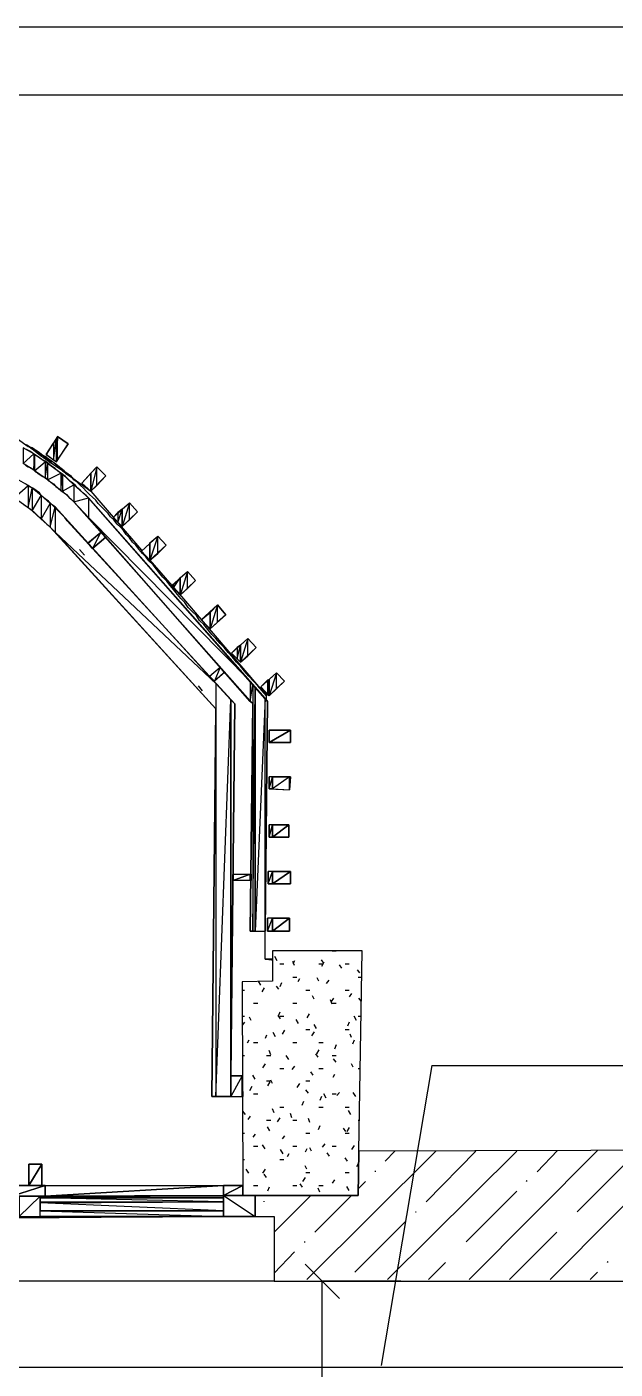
# Model space of a CAD drawing. Extents: x -3 to 1587, y 0 to 1122.
# Drawn here: x 421 to 536.2, y 859.6 to 1122.2 of the extents above; entities that cross this region are included whole.
import ezdxf

# ---------------------------------------------------------------- set-up
doc = ezdxf.new("R2010")
doc.units = 0
doc.layers.add('Page_1', color=7, linetype='CONTINUOUS')

msp = doc.modelspace()

# ---------------------------------------------------------------- linework, layer by layer
at = {"layer": 'Page_1', "color": 7}
for points in [[(0, 1122.2367), (1587.2, 1122.2367), (1587.2, -0.0033), (0, -0.0033)], [(55.36, 1108.9567), (1573.92, 1108.9567), (1573.92, 13.2767), (55.36, 13.2767)], [(427.04, 1042.0767), (424.8, 1038.5567), (426.88, 1037.1167), (429.12, 1040.6367)], [(434.72, 1036.1567), (431.84, 1032.9567), (433.6, 1031.3567), (436.48, 1034.3967)], [(441.12, 1029.1167), (437.92, 1026.2367), (439.68, 1024.4767), (442.72, 1027.3567)], [(446.72, 1022.5567), (443.52, 1019.6767), (445.12, 1017.9167), (448.32, 1020.7967)], [(452.48, 1015.6767), (449.44, 1012.9567), (451.04, 1011.0367), (454.08, 1013.9167)], [(458.4, 1009.1167), (455.2, 1006.2367), (456.96, 1004.4767), (460, 1007.1967)], [(464.32, 1002.5567), (461.12, 999.6767), (462.88, 997.9167), (465.92, 1000.7967)], [(469.92, 995.8367), (466.88, 993.1167), (468.48, 991.3567), (471.52, 994.2367)], [(472.64, 984.6367), (468.48, 984.6367), (468.48, 982.2367), (472.64, 982.2367)], [(472.64, 975.5167), (468.48, 975.5167), (468.48, 973.1167), (472.48, 972.9567)], [(472.32, 966.0767), (468.48, 966.0767), (468.48, 963.6767), (472.32, 963.6767)], [(472.64, 956.9567), (468.32, 956.9567), (468.32, 954.5567), (472.64, 954.5567)], [(472.48, 947.8367), (468.16, 947.8367), (468.16, 945.2767), (472.48, 945.2767)], [(469.12, 935.5167), (463.2, 935.3567), (463.36, 893.5967), (465.76, 893.5967), (485.92, 893.5967), (486.08, 902.2367), (486.72, 941.4367), (469.12, 941.4367)], [(424, 899.6767), (421.44, 899.6767), (421.44, 895.5167), (424, 895.5167)], [(424.64, 895.5167), (418.08, 895.5167), (418.08, 893.4367), (424.64, 893.4367)], [(423.68, 893.4367), (419.52, 893.4367), (419.52, 889.2767), (423.68, 889.2767)], [(463.36, 895.5167), (459.52, 895.5167), (459.52, 893.5967), (463.36, 893.5967)], [(465.76, 893.5967), (459.52, 893.5967), (459.52, 889.4367), (465.76, 889.4367)], [(459.52, 892.3167), (423.68, 892.1567), (423.68, 890.5567), (459.52, 890.5567)]]:
    msp.add_lwpolyline(points, close=True, dxfattribs=at)
for points in [[(419.2, 1041.5967), (421.28, 1040.1567)], [(468, 990.7167), (468, 991.3567), (466.24, 993.2767), (465.44, 994.2367), (464.48, 995.1967), (463.68, 996.1567), (462.88, 997.1167), (462.08, 997.9167), (461.28, 998.8767), (460.48, 999.8367), (459.68, 1000.7967), (458.88, 1001.5967), (458.08, 1002.5567), (457.28, 1003.3567), (456.48, 1004.3167), (455.68, 1005.2767), (454.88, 1006.0767), (454.24, 1007.0367), (453.44, 1007.8367), (452.64, 1008.6367), (452, 1009.5967), (451.2, 1010.3967), (450.56, 1011.1967), (449.76, 1012.1567), (449.12, 1012.9567), (448.48, 1013.7567), (447.68, 1014.5567), (447.04, 1015.3567), (446.4, 1016.1567), (445.76, 1016.9567), (444.96, 1017.7567), (444.32, 1018.5567), (443.68, 1019.1967), (443.04, 1019.9967), (442.4, 1020.7967), (441.76, 1021.4367), (441.12, 1022.2367), (440.48, 1022.8767), (440, 1023.6767), (439.36, 1024.3167), (438.72, 1024.9567), (438.08, 1025.7567), (437.44, 1026.3967), (436.96, 1027.0367), (436.32, 1027.6767), (435.68, 1028.3167), (435.04, 1028.9567), (434.56, 1029.5967), (433.92, 1030.2367), (433.28, 1030.7167), (432.64, 1031.3567), (432.16, 1031.9967), (431.52, 1032.4767), (430.88, 1033.1167), (430.24, 1033.5967), (429.76, 1034.2367), (429.12, 1034.7167), (428.48, 1035.1967), (427.84, 1035.6767), (427.36, 1036.1567), (426.72, 1036.6367), (426.08, 1037.1167), (425.44, 1037.5967), (424.8, 1038.0767), (424.16, 1038.3967), (423.52, 1038.8767), (422.88, 1039.3567), (422.24, 1039.6767), (421.6, 1039.9967), (420.96, 1040.4767)], [(465.28, 989.7567), (464.8, 945.2767), (467.68, 945.2767), (468.16, 990.2367), (433.12, 1030.0767), (432.64, 1030.5567), (432, 1031.0367), (431.52, 1031.5167), (431.04, 1031.9967), (430.56, 1032.4767), (430.08, 1032.9567), (429.6, 1033.2767), (429.12, 1033.7567), (428.64, 1034.2367), (428.16, 1034.5567), (427.52, 1035.0367), (427.04, 1035.3567), (426.56, 1035.8367), (426.08, 1036.1567), (425.6, 1036.4767), (425.12, 1036.9567), (424.64, 1037.2767), (424, 1037.5967), (423.52, 1037.9167), (423.04, 1038.2367), (422.56, 1038.5567), (422.08, 1038.8767), (421.6, 1039.1967), (420.96, 1039.5167)], [(420.8, 1036.4767), (421.28, 1036.1567), (421.76, 1035.9967), (422.24, 1035.6767), (422.72, 1035.1967), (423.2, 1034.8767), (423.68, 1034.5567), (424.16, 1034.2367), (424.8, 1033.9167), (425.28, 1033.4367), (425.76, 1033.1167), (426.24, 1032.7967), (426.72, 1032.3167), (427.2, 1031.9967), (427.68, 1031.5167), (428.32, 1031.0367), (428.8, 1030.7167), (429.28, 1030.2367), (429.76, 1029.7567), (430.24, 1029.2767), (465.28, 989.7567)], [(463.2, 916.9567), (460.96, 916.9567), (461.76, 989.7567), (428.96, 1025.5967), (428.48, 1026.2367), (427.84, 1026.8767), (427.2, 1027.5167), (426.56, 1028.1567), (425.92, 1028.7967), (425.28, 1029.4367), (424.64, 1029.9167), (424, 1030.3967), (423.52, 1031.0367), (422.88, 1031.5167), (422.24, 1031.9967), (421.44, 1032.3167), (420.8, 1032.7967)], [(430.08, 1033.9167), (433.6, 1031.3567), (443.52, 1019.8367)], [(420.48, 1028.7967), (421.12, 1028.3167), (421.76, 1027.8367), (422.4, 1027.3567), (423.04, 1026.7167), (423.36, 1026.3967), (423.68, 1026.2367), (424, 1025.9167), (424.32, 1025.5967), (424.64, 1025.2767), (424.96, 1024.9567), (425.28, 1024.6367), (425.6, 1024.3167), (458.08, 988.7967)], [(432.96, 1021.1167), (435.52, 1023.3567)], [(436.48, 1022.3967), (433.92, 1020.1567)], [(431.36, 1019.9967), (432.32, 1018.8767)], [(445.12, 1017.9167), (449.44, 1012.9567)], [(450.56, 1011.6767), (468, 991.3567)], [(456.8, 995.1967), (458.88, 996.9567)], [(459.84, 995.9967), (457.76, 994.2367)], [(454.56, 993.2767), (455.36, 992.3167)], [(458.08, 988.7967), (457.28, 912.9567), (463.36, 912.9567)], [(461.44, 956.4767), (464.96, 956.4767)], [(464.96, 955.1967), (461.44, 955.1967)], [(469.12, 939.8367), (467.68, 939.8367), (467.68, 945.2767)], [(500.32, 919.0367), (490.4, 860.3167)], [(500.32, 919.0367), (590.24, 919.0367)], [(486.08, 902.2367), (485.92, 893.5967), (465.76, 893.5967)], [(599.52, 902.5567), (486.08, 902.2367)], [(424.64, 895.5167), (459.52, 895.5167)], [(424.64, 893.4367), (459.52, 893.5967)], [(459.52, 893.5967), (424.64, 893.4367)], [(465.76, 893.5967), (465.76, 889.4367), (469.44, 889.4367)], [(423.68, 889.2767), (459.52, 889.4367)], [(469.44, 889.4367), (469.44, 876.7967)], [(469.44, 876.7967), (353.12, 876.7967)], [(469.44, 876.7967), (617.6, 876.7967)]]:
    msp.add_lwpolyline(points, dxfattribs=at)
at = {"layer": 'Page_1', "color": 1}
for points in [[(422.08, 1039.8367), (421.28, 1040.1567)], [(421.28, 1040.1567), (422.08, 1039.8367), (421.76, 1039.8367)], [(422.08, 1039.8367), (421.76, 1039.8367), (424.16, 1038.3967)], [(421.76, 1039.8367), (424.16, 1038.3967), (423.68, 1038.3967)], [(424.16, 1038.3967), (423.68, 1038.3967), (426.08, 1037.1167)], [(423.68, 1038.3967), (426.08, 1037.1167), (425.44, 1037.1167)], [(426.08, 1037.1167), (425.44, 1037.1167), (428.32, 1035.3567)], [(425.44, 1037.1167), (428.32, 1035.3567), (428, 1035.3567)], [(428.32, 1035.3567), (428, 1035.3567), (428.8, 1034.8767)], [(428, 1035.3567), (428.8, 1034.8767), (428.64, 1034.8767)], [(430.08, 1033.9167), (430.08, 1033.9167), (428.64, 1034.8767), (430.08, 1033.9167), (428.64, 1034.8767), (428.8, 1034.8767)], [(467.68, 939.8367), (469.12, 939.8367), (469.12, 939.8367)], [(469.12, 939.6767), (469.12, 939.5167), (469.12, 939.5167), (469.12, 939.6767), (469.12, 939.6767), (467.68, 939.8367), (469.12, 939.6767), (467.68, 939.8367), (469.12, 939.8367)], [(421.44, 895.5167), (421.44, 895.5167), (421.44, 899.6767), (421.44, 895.5167), (421.44, 899.6767), (421.44, 899.6767)], [(421.44, 899.6767), (421.44, 899.6767), (421.44, 895.5167)], [(424, 899.6767), (424, 899.6767), (424, 895.5167), (424, 899.6767), (424, 895.5167), (421.44, 895.5167)], [(421.44, 895.5167), (421.44, 899.6767), (424, 899.6767)], [(485.92, 900.6367)], [(485.92, 900.6367)], [(424.64, 895.5167), (424.64, 895.5167), (424.64, 893.4367), (424.64, 895.5167), (424.64, 893.4367), (418.08, 893.4367)], [(418.08, 893.4367), (418.08, 895.5167), (424.64, 895.5167)], [(419.52, 893.4367), (423.68, 893.4367), (419.52, 889.4367)], [(423.68, 893.4367), (419.52, 889.4367), (423.68, 889.4367)], [(459.52, 893.5967), (459.52, 893.4367), (423.68, 893.4367)], [(459.52, 893.4367), (423.68, 893.4367), (459.52, 893.1167)], [(423.68, 893.4367), (459.52, 893.1167), (423.68, 893.1167)], [(423.68, 893.1167), (423.68, 892.3167), (459.52, 892.3167)], [(423.68, 893.1167), (459.52, 893.1167), (459.52, 892.3167)], [(424.64, 895.5167), (424.64, 893.5967), (424.64, 893.5967), (424.64, 895.5167), (424.64, 895.5167), (424.64, 895.5167), (424.64, 893.5967)], [(424.64, 893.5967), (424.64, 895.5167), (424.64, 893.4367)], [(459.52, 895.5167), (459.52, 895.5167), (459.52, 893.5967), (459.52, 895.5167), (459.52, 893.5967), (424.64, 893.4367)], [(424.64, 893.4367), (424.64, 895.5167), (459.52, 895.5167)], [(459.52, 895.5167), (459.52, 893.5967), (459.52, 893.5967)], [(463.36, 895.5167), (463.36, 895.5167), (463.36, 893.5967), (463.36, 895.5167), (463.36, 893.5967), (459.52, 893.5967)], [(459.52, 893.5967), (459.52, 895.5167), (463.36, 895.5167)], [(465.76, 893.5967), (459.52, 893.5967), (465.76, 889.4367)], [(459.52, 893.5967), (465.76, 889.4367), (459.52, 889.4367)], [(423.68, 892.3167), (459.52, 892.3167), (423.68, 892.1567)], [(459.52, 890.5567), (423.68, 890.5567), (423.68, 890.5567), (459.52, 890.5567), (423.68, 890.5567), (459.52, 889.4367)], [(423.68, 890.5567), (459.52, 889.4367), (423.68, 889.4367)], [(419.52, 889.4367), (423.68, 889.4367), (419.52, 889.2767)], [(423.68, 889.4367), (419.52, 889.2767), (423.68, 889.2767)], [(427.36, 889.2767), (427.36, 889.2767), (423.68, 889.2767), (427.36, 889.2767), (423.68, 889.2767), (423.68, 889.4367)], [(423.68, 889.4367), (459.52, 889.4367), (427.36, 889.2767)], [(465.76, 889.4367), (459.52, 889.4367)], [(459.52, 889.4367), (465.76, 889.4367), (465.76, 889.4367)], [(465.76, 889.4367), (465.76, 889.4367), (459.52, 889.4367)], [(526.88, 888.4767)], [(526.88, 888.4767)], [(505.12, 882.5567)], [(505.12, 882.5567)]]:
    msp.add_lwpolyline(points, close=True, dxfattribs=at)
at = {"layer": 'Page_1', "color": 2}
for points in [[(424.8, 1038.5567), (426.24, 1040.7967), (426.24, 1037.4367)], [(426.24, 1040.7967), (426.24, 1037.4367), (426.88, 1041.5967)], [(426.24, 1037.4367), (426.88, 1041.5967), (426.88, 1037.1167)], [(426.88, 1037.1167), (427.04, 1037.5967), (427.04, 1042.0767)], [(426.88, 1037.1167), (426.88, 1041.5967), (427.04, 1042.0767)], [(427.04, 1037.5967), (427.04, 1042.0767), (429.12, 1040.6367)], [(420.32, 1039.8367), (420.32, 1036.7967), (422.4, 1038.7167)], [(420.32, 1036.7967), (422.4, 1038.7167), (422.4, 1035.5167)], [(422.4, 1038.7167), (422.4, 1035.5167), (422.56, 1038.5567)], [(422.4, 1035.5167), (422.56, 1038.5567), (422.56, 1035.3567)], [(422.56, 1038.5567), (422.56, 1035.3567), (424.64, 1037.1167)], [(422.56, 1035.3567), (424.64, 1037.1167), (424.64, 1033.9167)], [(424.64, 1037.1167), (424.64, 1033.9167), (425.12, 1036.7967)], [(424.64, 1033.9167), (425.12, 1036.7967), (425.12, 1033.5967)], [(425.12, 1036.7967), (425.12, 1033.5967), (427.68, 1034.8767)], [(425.12, 1033.5967), (427.68, 1034.8767), (427.68, 1031.5167)], [(427.68, 1034.8767), (427.68, 1031.5167), (428, 1034.7167)], [(431.84, 1032.9567), (433.6, 1034.8767), (433.6, 1031.3567)], [(433.6, 1031.3567), (433.6, 1034.8767), (433.6, 1034.8767), (433.6, 1031.3567), (434.72, 1032.4767), (434.72, 1036.1567)], [(433.6, 1031.3567), (433.6, 1034.8767), (434.72, 1036.1567)], [(433.6, 1034.8767), (433.6, 1031.3567)], [(434.72, 1032.4767), (434.72, 1036.1567), (436.48, 1034.3967)], [(418.56, 1034.0767), (418.56, 1034.0767), (418.56, 1030.0767), (418.56, 1034.0767), (418.56, 1030.0767), (418.56, 1034.2367), (418.56, 1034.0767), (418.56, 1030.0767), (421.28, 1032.4767)], [(418.56, 1030.0767), (421.28, 1032.4767), (421.28, 1028.1567)], [(421.28, 1032.4767), (421.28, 1028.1567), (422.08, 1031.9967)], [(427.68, 1031.5167), (428, 1034.7167), (428, 1031.3567)], [(428, 1034.7167), (428, 1031.3567), (430.24, 1032.6367)], [(428, 1031.3567), (430.24, 1032.6367), (430.24, 1029.2767)], [(430.24, 1032.6367), (430.24, 1029.2767), (433.12, 1030.0767)], [(421.28, 1028.1567), (422.08, 1031.9967), (422.08, 1027.5167)], [(422.08, 1031.9967), (422.08, 1027.5167), (423.84, 1030.5567)], [(422.08, 1027.5167), (423.84, 1030.5567), (423.84, 1025.9167)], [(423.84, 1030.5567), (423.84, 1025.9167), (425.6, 1028.9567)], [(430.24, 1029.2767), (433.12, 1030.0767), (433.12, 1026.2367)], [(433.12, 1030.0767), (433.12, 1026.2367), (464.8, 994.2367)], [(423.84, 1025.9167), (425.6, 1028.9567), (425.6, 1024.3167)], [(425.6, 1028.9567), (425.6, 1024.3167), (426.56, 1028.3167)], [(425.6, 1024.3167), (426.56, 1028.3167), (426.56, 1023.3567)], [(426.56, 1028.3167), (426.56, 1023.3567), (458.08, 993.7567)], [(437.92, 1026.2367), (438.88, 1027.1967), (438.88, 1025.2767)], [(438.88, 1027.1967), (438.88, 1025.2767), (439.68, 1027.8367)], [(438.88, 1025.2767), (439.68, 1027.8367), (439.68, 1024.4767)], [(439.68, 1024.4767), (441.12, 1025.7567), (441.12, 1029.1167)], [(439.68, 1024.4767), (439.68, 1027.8367), (441.12, 1029.1167)], [(441.12, 1025.7567), (441.12, 1029.1167), (442.72, 1027.3567)], [(433.12, 1026.2367), (464.8, 994.2367), (464.8, 990.2367)], [(426.56, 1023.3567), (458.08, 993.7567), (458.08, 988.7967)], [(435.52, 1023.3567), (433.92, 1020.1567), (432.96, 1021.2767)], [(436.48, 1022.3967), (435.52, 1023.3567), (435.52, 1023.3567), (436.48, 1022.3967), (435.52, 1023.3567), (433.92, 1020.1567)], [(445.12, 1017.9167), (446.72, 1019.1967), (446.72, 1022.5567)], [(445.12, 1017.9167), (445.12, 1021.2767), (446.72, 1022.5567)], [(446.72, 1019.1967), (446.72, 1022.5567), (448.32, 1020.7967)], [(433.92, 1020.1567), (433.76, 1020.3167), (432.96, 1021.2767)], [(433.76, 1020.3167), (432.96, 1021.2767)], [(432.96, 1021.2767), (433.76, 1020.3167), (432.96, 1021.1167)], [(443.52, 1019.6767), (445.12, 1021.1167), (445.12, 1017.9167)], [(445.12, 1021.2767), (445.12, 1021.2767), (445.12, 1017.9167), (445.12, 1021.2767), (445.12, 1017.9167), (445.12, 1021.1167)], [(449.76, 1013.1167), (449.76, 1012.4767), (451.04, 1014.3967)], [(449.76, 1012.4767), (451.04, 1014.3967), (451.04, 1011.0367)], [(451.04, 1011.0367), (452.48, 1012.3167), (452.48, 1015.6767)], [(451.04, 1011.0367), (451.04, 1014.3967), (452.48, 1015.6767)], [(452.48, 1012.3167), (452.48, 1015.6767), (454.08, 1013.9167)], [(449.44, 1012.9567), (449.76, 1013.1167), (449.76, 1012.4767)], [(456.96, 1004.4767), (456.96, 1007.6767), (456.96, 1007.6767), (456.96, 1004.4767), (458.4, 1005.7567), (458.4, 1009.1167)], [(456.96, 1004.4767), (456.96, 1007.6767), (458.4, 1009.1167)], [(458.4, 1005.7567), (458.4, 1009.1167), (460, 1007.1967)], [(455.2, 1006.2367), (456.96, 1007.6767), (456.96, 1004.4767)], [(456.96, 1007.6767), (456.96, 1004.4767)], [(461.12, 999.6767), (462.24, 1000.7967), (462.24, 998.5567)], [(462.24, 1000.7967), (462.24, 998.5567), (462.88, 1001.2767)], [(462.24, 998.5567), (462.88, 1001.2767), (462.88, 997.9167)], [(462.88, 997.9167), (464.32, 999.1967), (464.32, 1002.5567)], [(462.88, 997.9167), (462.88, 1001.2767), (464.32, 1002.5567)], [(464.32, 999.1967), (464.32, 1002.5567), (465.92, 1000.7967)], [(458.88, 996.9567), (457.76, 994.2367), (456.8, 995.1967)], [(459.68, 995.9967), (458.88, 996.9567), (457.76, 994.2367)], [(459.84, 995.9967), (459.68, 995.9967), (458.88, 996.9567)], [(468.48, 991.3567), (469.92, 992.7967), (469.92, 995.8367)], [(468.48, 991.3567), (468.48, 994.5567), (469.92, 995.8367)], [(469.92, 992.7967), (469.92, 995.8367), (471.52, 994.2367)], [(456.8, 995.1967), (457.6, 994.2367), (457.6, 994.2367)], [(457.6, 994.2367), (457.6, 994.2367), (456.8, 995.1967), (457.6, 994.2367), (456.8, 995.1967), (457.76, 994.2367)], [(458.08, 993.7567), (458.08, 912.9567), (460.96, 990.5567)], [(464.8, 994.2367), (464.8, 990.2367), (465.28, 993.5967)], [(464.8, 990.2367), (465.28, 993.5967), (465.28, 989.7567)], [(465.28, 993.5967), (465.28, 945.2767), (465.76, 993.1167)], [(465.28, 945.2767), (465.76, 993.1167), (465.76, 945.2767)], [(465.76, 945.2767), (465.76, 993.1167), (467.68, 990.8767)], [(466.88, 993.1167), (468.16, 994.3967), (468.16, 991.5167)], [(468.16, 994.3967), (468.16, 991.5167), (468.48, 994.5567)], [(468.16, 991.5167), (468.48, 994.5567), (468.48, 991.3567)], [(458.08, 912.9567), (460.96, 990.5567), (460.96, 912.9567)], [(460.96, 916.9567), (460.96, 990.5567), (461.76, 989.7567)], [(465.76, 945.2767), (467.68, 945.2767), (467.68, 990.8767)], [(467.68, 945.2767), (467.68, 990.8767), (468.16, 990.2367)], [(457.28, 912.9567), (458.08, 988.7967), (458.08, 912.9567)], [(464.8, 945.2767), (465.28, 989.7567), (465.28, 945.2767)], [(468.48, 982.2367), (468.48, 984.6367), (468.48, 984.6367)], [(472.64, 984.6367), (472.64, 984.6367), (472.64, 982.2367), (472.64, 984.6367), (472.64, 982.2367), (468.48, 982.2367)], [(468.48, 982.2367), (468.48, 984.6367), (472.64, 984.6367)], [(468.48, 973.1167), (468.48, 975.5167), (468.48, 975.5167)], [(468.48, 975.5167), (468.48, 973.1167), (469.12, 975.5167)], [(468.48, 973.1167), (469.12, 975.5167), (469.12, 973.1167)], [(469.12, 973.1167), (472.48, 972.9567), (472.48, 975.5167)], [(469.12, 973.1167), (469.12, 975.5167), (472.48, 975.5167)], [(472.48, 972.9567), (472.48, 975.5167), (472.64, 975.5167)], [(468.48, 963.6767), (468.48, 966.0767), (468.48, 966.0767)], [(468.48, 966.0767), (468.48, 963.6767), (469.12, 966.0767)], [(468.48, 963.6767), (469.12, 966.0767), (469.12, 963.6767)], [(472.32, 966.0767), (472.32, 966.0767), (472.32, 963.6767), (472.32, 966.0767), (472.32, 963.6767), (469.12, 963.6767)], [(469.12, 963.6767), (469.12, 966.0767), (472.32, 966.0767)], [(461.44, 955.1967), (461.44, 955.1967), (461.44, 956.4767), (461.44, 955.1967), (461.44, 956.4767), (464.8, 956.4767)], [(464.8, 956.4767), (464.8, 955.1967), (461.44, 955.1967)], [(464.96, 955.1967), (464.96, 956.4767), (464.8, 955.1967)], [(464.96, 956.4767), (464.8, 955.1967), (464.8, 956.4767)], [(464.96, 956.4767), (464.96, 955.1967), (464.96, 955.1967)], [(468.32, 954.5567), (468.32, 956.9567), (468.32, 956.9567)], [(468.32, 956.9567), (468.32, 954.5567), (469.12, 956.9567)], [(468.32, 954.5567), (469.12, 956.9567), (469.12, 954.5567)], [(472.64, 956.9567), (472.64, 956.9567), (472.64, 954.5567), (472.64, 956.9567), (472.64, 954.5567), (469.12, 954.5567)], [(469.12, 954.5567), (469.12, 956.9567), (472.64, 956.9567)], [(468.16, 945.2767), (468.16, 947.8367), (468.16, 947.8367)], [(468.16, 947.8367), (468.16, 945.2767), (469.12, 947.8367)], [(468.16, 945.2767), (469.12, 947.8367), (469.12, 945.2767)], [(472.48, 947.8367), (472.48, 947.8367), (472.48, 945.2767), (472.48, 947.8367), (472.48, 945.2767), (469.12, 945.2767)], [(469.12, 945.2767), (469.12, 947.8367), (472.48, 947.8367)], [(460.96, 912.9567), (463.2, 912.9567), (463.2, 916.9567)], [(460.96, 912.9567), (460.96, 916.9567), (463.2, 916.9567)], [(463.2, 912.9567), (463.2, 916.9567), (463.36, 912.9567)]]:
    msp.add_lwpolyline(points, close=True, dxfattribs=at)
at = {"layer": 'Page_1', "color": 1}
for points in [[(470.08, 939.5167), (469.6, 940.3167)], [(470.08, 939.5167), (469.6, 940.3167)], [(480.8, 941.4367), (481.6, 941.4367)], [(480.8, 941.4367), (481.6, 941.4367)], [(470.56, 938.8767), (471.36, 938.8767)], [(470.56, 938.8767), (471.36, 938.8767)], [(473.44, 939.5167), (473.12, 938.8767)], [(473.44, 939.5167), (473.12, 938.8767)], [(473.44, 938.5567), (473.12, 939.3567)], [(473.44, 938.5567), (473.12, 939.3567)], [(478.24, 938.8767), (479.04, 938.8767)], [(478.24, 938.8767), (479.04, 938.8767)], [(479.2, 939.0367), (478.72, 939.6767)], [(479.2, 939.0367), (478.72, 939.6767)], [(479.2, 939.1967), (478.72, 938.3967)], [(479.2, 939.1967), (478.72, 938.3967)], [(482.72, 938.0767), (482.24, 938.7167)], [(482.72, 938.0767), (482.24, 938.7167)], [(483.36, 938.8767), (484.16, 938.8767)], [(483.36, 938.8767), (484.16, 938.8767)], [(486.24, 937.1167), (485.76, 937.7567)], [(486.24, 937.1167), (485.76, 937.7567)], [(466.88, 934.7167), (466.4, 935.5167)], [(466.88, 934.7167), (466.4, 935.5167)], [(470.88, 935.1967), (470.56, 934.3967)], [(470.88, 935.1967), (470.56, 934.3967)], [(473.12, 936.3167), (473.92, 936.3167)], [(473.12, 936.3167), (473.92, 936.3167)], [(474.4, 935.9967), (474.08, 935.3567)], [(474.4, 935.9967), (474.08, 935.3567)], [(478.24, 935.5167), (477.92, 936.1567)], [(478.24, 935.5167), (477.92, 936.1567)], [(480.16, 935.6767), (479.68, 935.0367)], [(480.16, 935.6767), (479.68, 935.0367)], [(485.92, 936.3167), (486.56, 936.3167)], [(485.92, 936.3167), (486.56, 936.3167)], [(463.2, 933.7567), (463.68, 933.7567)], [(463.2, 933.7567), (463.68, 933.7567)], [(467.52, 934.2367), (467.04, 933.4367)], [(467.52, 934.2367), (467.04, 933.4367)], [(470.4, 933.9167), (469.92, 934.5567)], [(470.4, 933.9167), (469.92, 934.5567)], [(475.68, 933.7567), (476.48, 933.7567)], [(475.68, 933.7567), (476.48, 933.7567)], [(477.28, 931.9967), (476.96, 932.6367)], [(477.28, 931.9967), (476.96, 932.6367)], [(483.36, 933.7567), (484.16, 933.7567)], [(483.36, 933.7567), (484.16, 933.7567)], [(484.64, 933.1167), (484.16, 932.4767)], [(484.64, 933.1167), (484.16, 932.4767)], [(465.44, 931.1967), (466.24, 931.1967)], [(465.44, 931.1967), (466.24, 931.1967)], [(473.12, 931.1967), (473.92, 931.1967)], [(473.12, 931.1967), (473.92, 931.1967)], [(480.8, 931.0367), (480.48, 931.8367)], [(480.8, 931.0367), (480.48, 931.8367)], [(481.12, 932.1567), (480.64, 931.5167)], [(481.12, 932.1567), (480.64, 931.5167)], [(480.8, 931.1967), (481.6, 931.1967)], [(480.8, 931.1967), (481.6, 931.1967)], [(486.56, 931.5167), (486.08, 932.1567)], [(486.56, 931.5167), (486.08, 932.1567)], [(463.2, 928.6367), (463.68, 928.6367)], [(463.2, 928.6367), (463.68, 928.6367)], [(463.68, 927.5167), (463.2, 926.8767)], [(463.68, 927.5167), (463.2, 926.8767)], [(464.96, 927.8367), (464.64, 928.4767)], [(464.96, 927.8367), (464.64, 928.4767)], [(470.56, 929.4367), (470.24, 928.6367)], [(470.56, 929.4367), (470.24, 928.6367)], [(470.72, 928.1567), (470.24, 928.7967)], [(470.72, 928.1567), (470.24, 928.7967)], [(470.56, 928.6367), (471.36, 928.6367)], [(470.56, 928.6367), (471.36, 928.6367)], [(474.24, 927.1967), (473.76, 927.9967)], [(474.24, 927.1967), (473.76, 927.9967)], [(476.32, 929.1167), (475.84, 928.3167)], [(476.32, 929.1167), (475.84, 928.3167)], [(484.16, 927.5167), (483.84, 926.7167)], [(484.16, 927.5167), (483.84, 926.7167)], [(485.6, 927.8367), (485.12, 928.6367)], [(485.6, 927.8367), (485.12, 928.6367)], [(485.92, 928.6367), (486.4, 928.6367)], [(485.92, 928.6367), (486.4, 928.6367)], [(468, 924.9567), (467.68, 924.3167)], [(468, 924.9567), (467.68, 924.3167)], [(469.76, 924.6367), (469.28, 925.4367)], [(469.76, 924.6367), (469.28, 925.4367)], [(471.52, 925.9167), (471.04, 925.1167)], [(471.52, 925.9167), (471.04, 925.1167)], [(475.68, 926.0767), (476.48, 926.0767)], [(475.68, 926.0767), (476.48, 926.0767)], [(477.28, 925.5967), (476.8, 924.7967)], [(477.28, 925.5967), (476.8, 924.7967)], [(477.76, 926.2367), (477.28, 927.0367)], [(477.76, 926.2367), (477.28, 927.0367)], [(483.36, 926.0767), (484.16, 926.0767)], [(483.36, 926.0767), (484.16, 926.0767)], [(484.64, 924.4767), (484.32, 925.1167)], [(484.64, 924.4767), (484.32, 925.1167)], [(464.48, 923.9967), (464.16, 923.3567)], [(464.48, 923.9967), (464.16, 923.3567)], [(465.44, 923.5167), (466.24, 923.5167)], [(465.44, 923.5167), (466.24, 923.5167)], [(468.8, 921.1167), (468.48, 921.9167)], [(468.8, 921.1167), (468.48, 921.9167)], [(473.12, 923.5167), (473.92, 923.5167)], [(473.12, 923.5167), (473.92, 923.5167)], [(478.24, 922.0767), (477.76, 921.2767)], [(478.24, 922.0767), (477.76, 921.2767)], [(478.24, 923.5167), (479.04, 923.5167)], [(478.24, 923.5167), (479.04, 923.5167)], [(481.6, 923.0367), (481.28, 922.2367)], [(481.6, 923.0367), (481.28, 922.2367)], [(485.12, 923.9967), (484.8, 923.1967)], [(485.12, 923.9967), (484.8, 923.1967)], [(463.2, 920.9567), (463.68, 920.9567)], [(463.2, 920.9567), (463.68, 920.9567)], [(467.68, 919.3567), (467.2, 918.5567)], [(467.68, 919.3567), (467.2, 918.5567)], [(468, 920.9567), (468.8, 920.9567)], [(468, 920.9567), (468.8, 920.9567)], [(472.32, 920.1567), (471.84, 920.9567)], [(472.32, 920.1567), (471.84, 920.9567)], [(478.08, 920.6367), (477.6, 921.2767)], [(478.08, 920.6367), (477.6, 921.2767)], [(480.8, 920.9567), (481.6, 920.9567)], [(480.8, 920.9567), (481.6, 920.9567)], [(481.6, 919.6767), (481.12, 920.3167)], [(481.6, 919.6767), (481.12, 920.3167)], [(484.96, 918.7167), (484.64, 919.3567)], [(484.96, 918.7167), (484.64, 919.3567)], [(465.76, 916.3167), (465.28, 917.1167)], [(465.76, 916.3167), (465.28, 917.1167)], [(470.56, 918.3967), (471.36, 918.3967)], [(470.56, 918.3967), (471.36, 918.3967)], [(473.44, 918.8767), (472.96, 918.2367)], [(473.44, 918.8767), (472.96, 918.2367)], [(477.12, 917.1167), (476.64, 917.7567)], [(477.12, 917.1167), (476.64, 917.7567)], [(478.24, 918.3967), (479.04, 918.3967)], [(478.24, 918.3967), (479.04, 918.3967)], [(481.28, 917.2767), (480.96, 916.6367)], [(481.28, 917.2767), (480.96, 916.6367)], [(485.92, 918.3967), (486.24, 918.3967)], [(485.92, 918.3967), (486.24, 918.3967)], [(465.12, 914.8767), (464.64, 914.0767)], [(465.12, 914.8767), (464.64, 914.0767)], [(468, 915.9967), (468.8, 915.9967)], [(468, 915.9967), (468.8, 915.9967)], [(468.64, 915.8367), (468.16, 915.0367)], [(468.64, 915.8367), (468.16, 915.0367)], [(469.12, 915.5167), (468.8, 916.1567)], [(469.12, 915.5167), (468.8, 916.1567)], [(474.4, 915.5167), (473.92, 914.7167)], [(474.4, 915.5167), (473.92, 914.7167)], [(475.68, 915.9967), (476.48, 915.9967)], [(475.68, 915.9967), (476.48, 915.9967)], [(476.16, 913.5967), (475.68, 914.2367)], [(476.16, 913.5967), (475.68, 914.2367)], [(465.44, 913.4367), (466.24, 913.4367)], [(465.44, 913.4367), (466.24, 913.4367)], [(475.2, 911.9967), (474.88, 911.1967)], [(475.2, 911.9967), (474.88, 911.1967)], [(478.72, 912.9567), (478.4, 912.1567)], [(478.72, 912.9567), (478.4, 912.1567)], [(479.68, 912.6367), (479.2, 913.4367)], [(479.68, 912.6367), (479.2, 913.4367)], [(480.8, 913.4367), (481.6, 913.4367)], [(480.8, 913.4367), (481.6, 913.4367)], [(482.24, 913.7567), (481.76, 913.1167)], [(482.24, 913.7567), (481.76, 913.1167)], [(485.44, 912.9567), (484.96, 913.7567)], [(485.44, 912.9567), (484.96, 913.7567)], [(463.84, 909.4367), (463.36, 910.0767)], [(463.84, 909.4367), (463.36, 910.0767)], [(464.8, 909.1167), (464.32, 908.4767)], [(464.8, 909.1167), (464.32, 908.4767)], [(469.44, 909.7567), (469.12, 910.5567)], [(469.44, 909.7567), (469.12, 910.5567)], [(470.56, 908.7967), (470.08, 907.9967)], [(470.56, 908.7967), (470.08, 907.9967)], [(470.56, 910.8767), (471.36, 910.8767)], [(470.56, 910.8767), (471.36, 910.8767)], [(472.96, 908.7967), (472.64, 909.5967)], [(472.96, 908.7967), (472.64, 909.5967)], [(478.24, 910.8767), (479.04, 910.8767)], [(478.24, 910.8767), (479.04, 910.8767)], [(483.36, 910.8767), (484.16, 910.8767)], [(483.36, 910.8767), (484.16, 910.8767)], [(484.48, 909.4367), (484, 910.2367)], [(484.48, 909.4367), (484, 910.2367)], [(468, 908.3167), (468.8, 908.3167)], [(468, 908.3167), (468.8, 908.3167)], [(468.64, 906.2367), (468.16, 907.0367)], [(468.64, 906.2367), (468.16, 907.0367)], [(473.12, 908.3167), (473.92, 908.3167)], [(473.12, 908.3167), (473.92, 908.3167)], [(476.48, 907.8367), (476.16, 908.6367)], [(476.48, 907.8367), (476.16, 908.6367)], [(478.4, 907.1967), (478.08, 906.3967)], [(478.4, 907.1967), (478.08, 906.3967)], [(483.52, 906.0767), (483.04, 906.7167)], [(483.52, 906.0767), (483.04, 906.7167)], [(484.16, 906.8767), (483.68, 906.0767)], [(484.16, 906.8767), (483.68, 906.0767)], [(485.92, 908.3167), (486.08, 908.3167)], [(485.92, 908.3167), (486.08, 908.3167)], [(463.36, 905.7567), (463.68, 905.7567)], [(463.36, 905.7567), (463.68, 905.7567)], [(465.76, 905.5967), (465.28, 904.9567)], [(465.76, 905.5967), (465.28, 904.9567)], [(467.68, 902.7167), (467.2, 903.5167)], [(467.68, 902.7167), (467.2, 903.5167)], [(471.52, 905.2767), (471.04, 904.6367)], [(471.52, 905.2767), (471.04, 904.6367)], [(475.68, 905.7567), (476.48, 905.7567)], [(475.68, 905.7567), (476.48, 905.7567)], [(479.36, 903.6767), (478.88, 903.0367)], [(479.36, 903.6767), (478.88, 903.0367)], [(483.36, 905.7567), (484.16, 905.7567)], [(483.36, 905.7567), (484.16, 905.7567)], [(465.44, 903.1967), (466.24, 903.1967)], [(465.44, 903.1967), (466.24, 903.1967)], [(471.2, 901.7567), (470.72, 902.5567)], [(471.2, 901.7567), (470.72, 902.5567)], [(472.32, 901.7567), (472, 901.1167)], [(472.32, 901.7567), (472, 901.1167)], [(473.12, 903.1967), (473.92, 903.1967)], [(473.12, 903.1967), (473.92, 903.1967)], [(475.84, 902.7167), (475.52, 902.0767)], [(475.84, 902.7167), (475.52, 902.0767)], [(475.84, 877.1167), (501.12, 902.2367)], [(475.84, 877.1167), (501.12, 902.2367)], [(476.8, 902.2367), (476.48, 902.8767)], [(476.8, 902.2367), (476.48, 902.8767)], [(480.32, 901.2767), (479.84, 901.9167)], [(480.32, 901.2767), (479.84, 901.9167)], [(480.8, 903.1967), (481.6, 903.1967)], [(480.8, 903.1967), (481.6, 903.1967)], [(483.84, 900.3167), (483.36, 900.9567)], [(483.84, 900.3167), (483.36, 900.9567)], [(485.12, 903.3567), (484.64, 902.5567)], [(485.12, 903.3567), (484.64, 902.5567)], [(491.2, 900.3167), (493.12, 902.2367)], [(491.2, 900.3167), (493.12, 902.2367)], [(491.68, 877.1167), (516.96, 902.2367)], [(491.68, 877.1167), (516.96, 902.2367)], [(499.2, 892.3167), (508.96, 902.2367)], [(499.2, 892.3167), (508.96, 902.2367)], [(507.68, 877.1167), (532.8, 902.3967)], [(507.68, 877.1167), (532.8, 902.3967)], [(520.96, 898.2367), (524.96, 902.3967)], [(520.96, 898.2367), (524.96, 902.3967)], [(523.52, 877.1167), (548.64, 902.3967)], [(523.52, 877.1167), (548.64, 902.3967)], [(463.36, 900.6367), (463.68, 900.6367)], [(463.36, 900.6367), (463.68, 900.6367)], [(464.48, 897.9167), (464, 898.7167)], [(464.48, 897.9167), (464, 898.7167)], [(467.68, 898.7167), (467.2, 897.9167)], [(467.68, 898.7167), (467.2, 897.9167)], [(470.56, 900.6367), (471.36, 900.6367)], [(470.56, 900.6367), (471.36, 900.6367)], [(475.84, 898.7167), (475.52, 899.3567)], [(475.84, 898.7167), (475.52, 899.3567)], [(485.92, 899.8367), (485.6, 899.1967)], [(485.92, 899.8367), (485.6, 899.1967)], [(489.28, 898.2367), (489.28, 898.3967)], [(489.28, 898.2367), (489.28, 898.3967)], [(528.8, 890.3967), (538.72, 900.3167)], [(528.8, 890.3967), (538.72, 900.3167)], [(468, 897.1167), (467.52, 897.7567)], [(468, 897.1167), (467.52, 897.7567)], [(475.04, 895.1967), (474.56, 895.8367)], [(475.04, 895.1967), (474.56, 895.8367)], [(475.52, 897.1167), (475.04, 896.3167)], [(475.52, 897.1167), (475.04, 896.3167)], [(475.68, 898.0767), (476.48, 898.0767)], [(475.68, 898.0767), (476.48, 898.0767)], [(481.28, 896.6367), (480.8, 895.9967)], [(481.28, 896.6367), (480.8, 895.9967)], [(483.36, 898.0767), (484.16, 898.0767)], [(483.36, 898.0767), (484.16, 898.0767)], [(485.92, 894.8767), (487.36, 896.3167)], [(485.92, 894.8767), (487.36, 896.3167)], [(518.88, 896.3167), (519.04, 896.4767)], [(518.88, 896.3167), (519.04, 896.4767)], [(465.44, 895.5167), (466.24, 895.5167)], [(465.44, 895.5167), (466.24, 895.5167)], [(468.48, 895.1967), (468.16, 894.3967)], [(468.48, 895.1967), (468.16, 894.3967)], [(469.44, 886.3967), (476.64, 893.5967)], [(469.44, 886.3967), (476.64, 893.5967)], [(473.12, 895.5167), (473.92, 895.5167)], [(473.12, 895.5167), (473.92, 895.5167)], [(477.44, 886.3967), (484.64, 893.5967)], [(477.44, 886.3967), (484.64, 893.5967)], [(478.4, 894.2367), (478.08, 895.0367)], [(478.4, 894.2367), (478.08, 895.0367)], [(478.24, 895.5167), (479.04, 895.5167)], [(478.24, 895.5167), (479.04, 895.5167)], [(484.16, 894.5567), (483.68, 895.3567)], [(484.16, 894.5567), (483.68, 895.3567)], [(507.04, 884.4767), (516.96, 894.3967)], [(507.04, 884.4767), (516.96, 894.3967)], [(467.52, 892.3167), (467.52, 892.4767)], [(467.52, 892.3167), (467.52, 892.4767)], [(497.12, 890.3967), (497.28, 890.3967)], [(497.12, 890.3967), (497.28, 890.3967)], [(485.28, 878.5567), (495.2, 888.4767)], [(485.28, 878.5567), (495.2, 888.4767)], [(515.52, 877.1167), (524.8, 886.3967)], [(515.52, 877.1167), (524.8, 886.3967)], [(469.44, 878.3967), (473.44, 882.5567)], [(469.44, 878.3967), (473.44, 882.5567)], [(475.36, 884.4767), (475.52, 884.4767)], [(475.36, 884.4767), (475.52, 884.4767)], [(499.68, 877.1167), (503.04, 880.4767)], [(499.68, 877.1167), (503.04, 880.4767)], [(534.72, 880.4767), (534.88, 880.6367)], [(534.72, 880.4767), (534.88, 880.6367)], [(531.36, 877.1167), (532.8, 878.5567)], [(531.36, 877.1167), (532.8, 878.5567)]]:
    msp.add_lwpolyline(points, dxfattribs=at)
at = {"layer": 'Page_1', "color": 4}
for points in [[(459.52, 890.5567), (423.68, 892.1567), (459.52, 892.3167)], [(423.68, 890.5567), (459.52, 890.5567), (423.68, 892.1567)]]:
    msp.add_lwpolyline(points, close=True, dxfattribs=at)
at = {"layer": 'Page_1', "color": 5}
for points in [[(482.24, 873.4367), (475.52, 880.1567)], [(424.32, 876.7967), (415.2, 876.7967)], [(494.24, 876.7967), (478.72, 876.7967)], [(478.88, 818.0767), (478.88, 876.7967)]]:
    msp.add_lwpolyline(points, dxfattribs=at)
at = {"layer": 'Page_1', "color": 3}
msp.add_lwpolyline([(353.12, 859.9967), (565.6, 859.9967)], dxfattribs=at)

doc.saveas('drawing.dxf')
